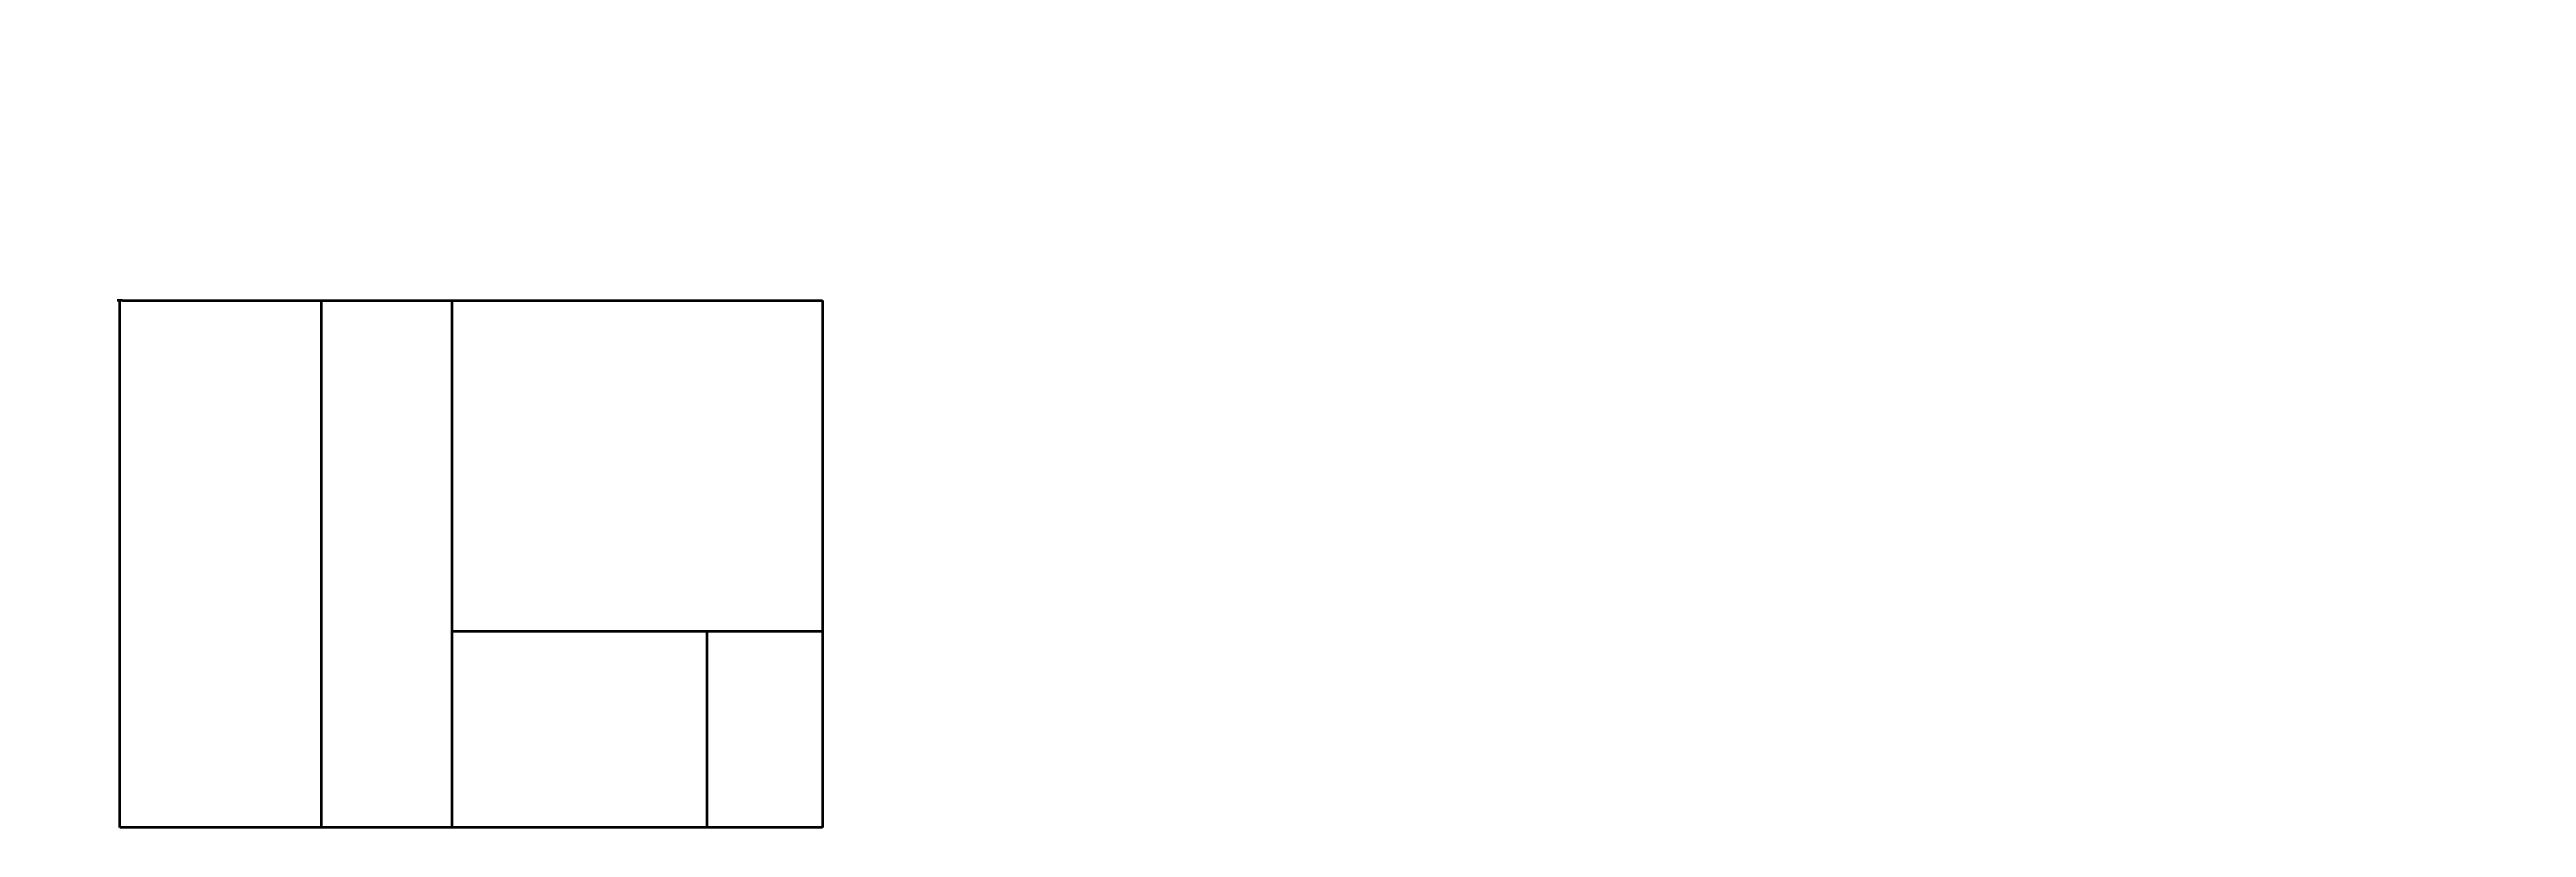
# Model space of a CAD drawing. Header units: inches. Extents: x 4110833 to 190942592, y 4574670 to 63212300.
import ezdxf

# ---------------------------------------------------------------- set-up
doc = ezdxf.new("R2010")
doc.units = ezdxf.units.IN
doc.header["$MEASUREMENT"] = 0

msp = doc.modelspace()

# ---------------------------------------------------------------- linework, layer by layer
at = {"color": 114, "lineweight": 35, "true_color": 0x139b48}
for p, q in [((9621467, 44299862), (9200352, 44299862)), ((9412789, 4574670), (9412789, 44404127)), ((9621467, 44299862), (62417002, 44299862)), ((24591623, 44299862), (24591623, 4574670)), ((34451143, 44299862), (34451143, 4574670)), ((62417002, 44299862), (62417002, 4574670)), ((62417002, 19352492), (34451143, 19352492)), ((53700684, 19352492), (53700684, 4574670)), ((62417002, 4574670), (9412789, 4574670))]:
    msp.add_line(p, q, dxfattribs=at)

doc.saveas('drawing.dxf')
